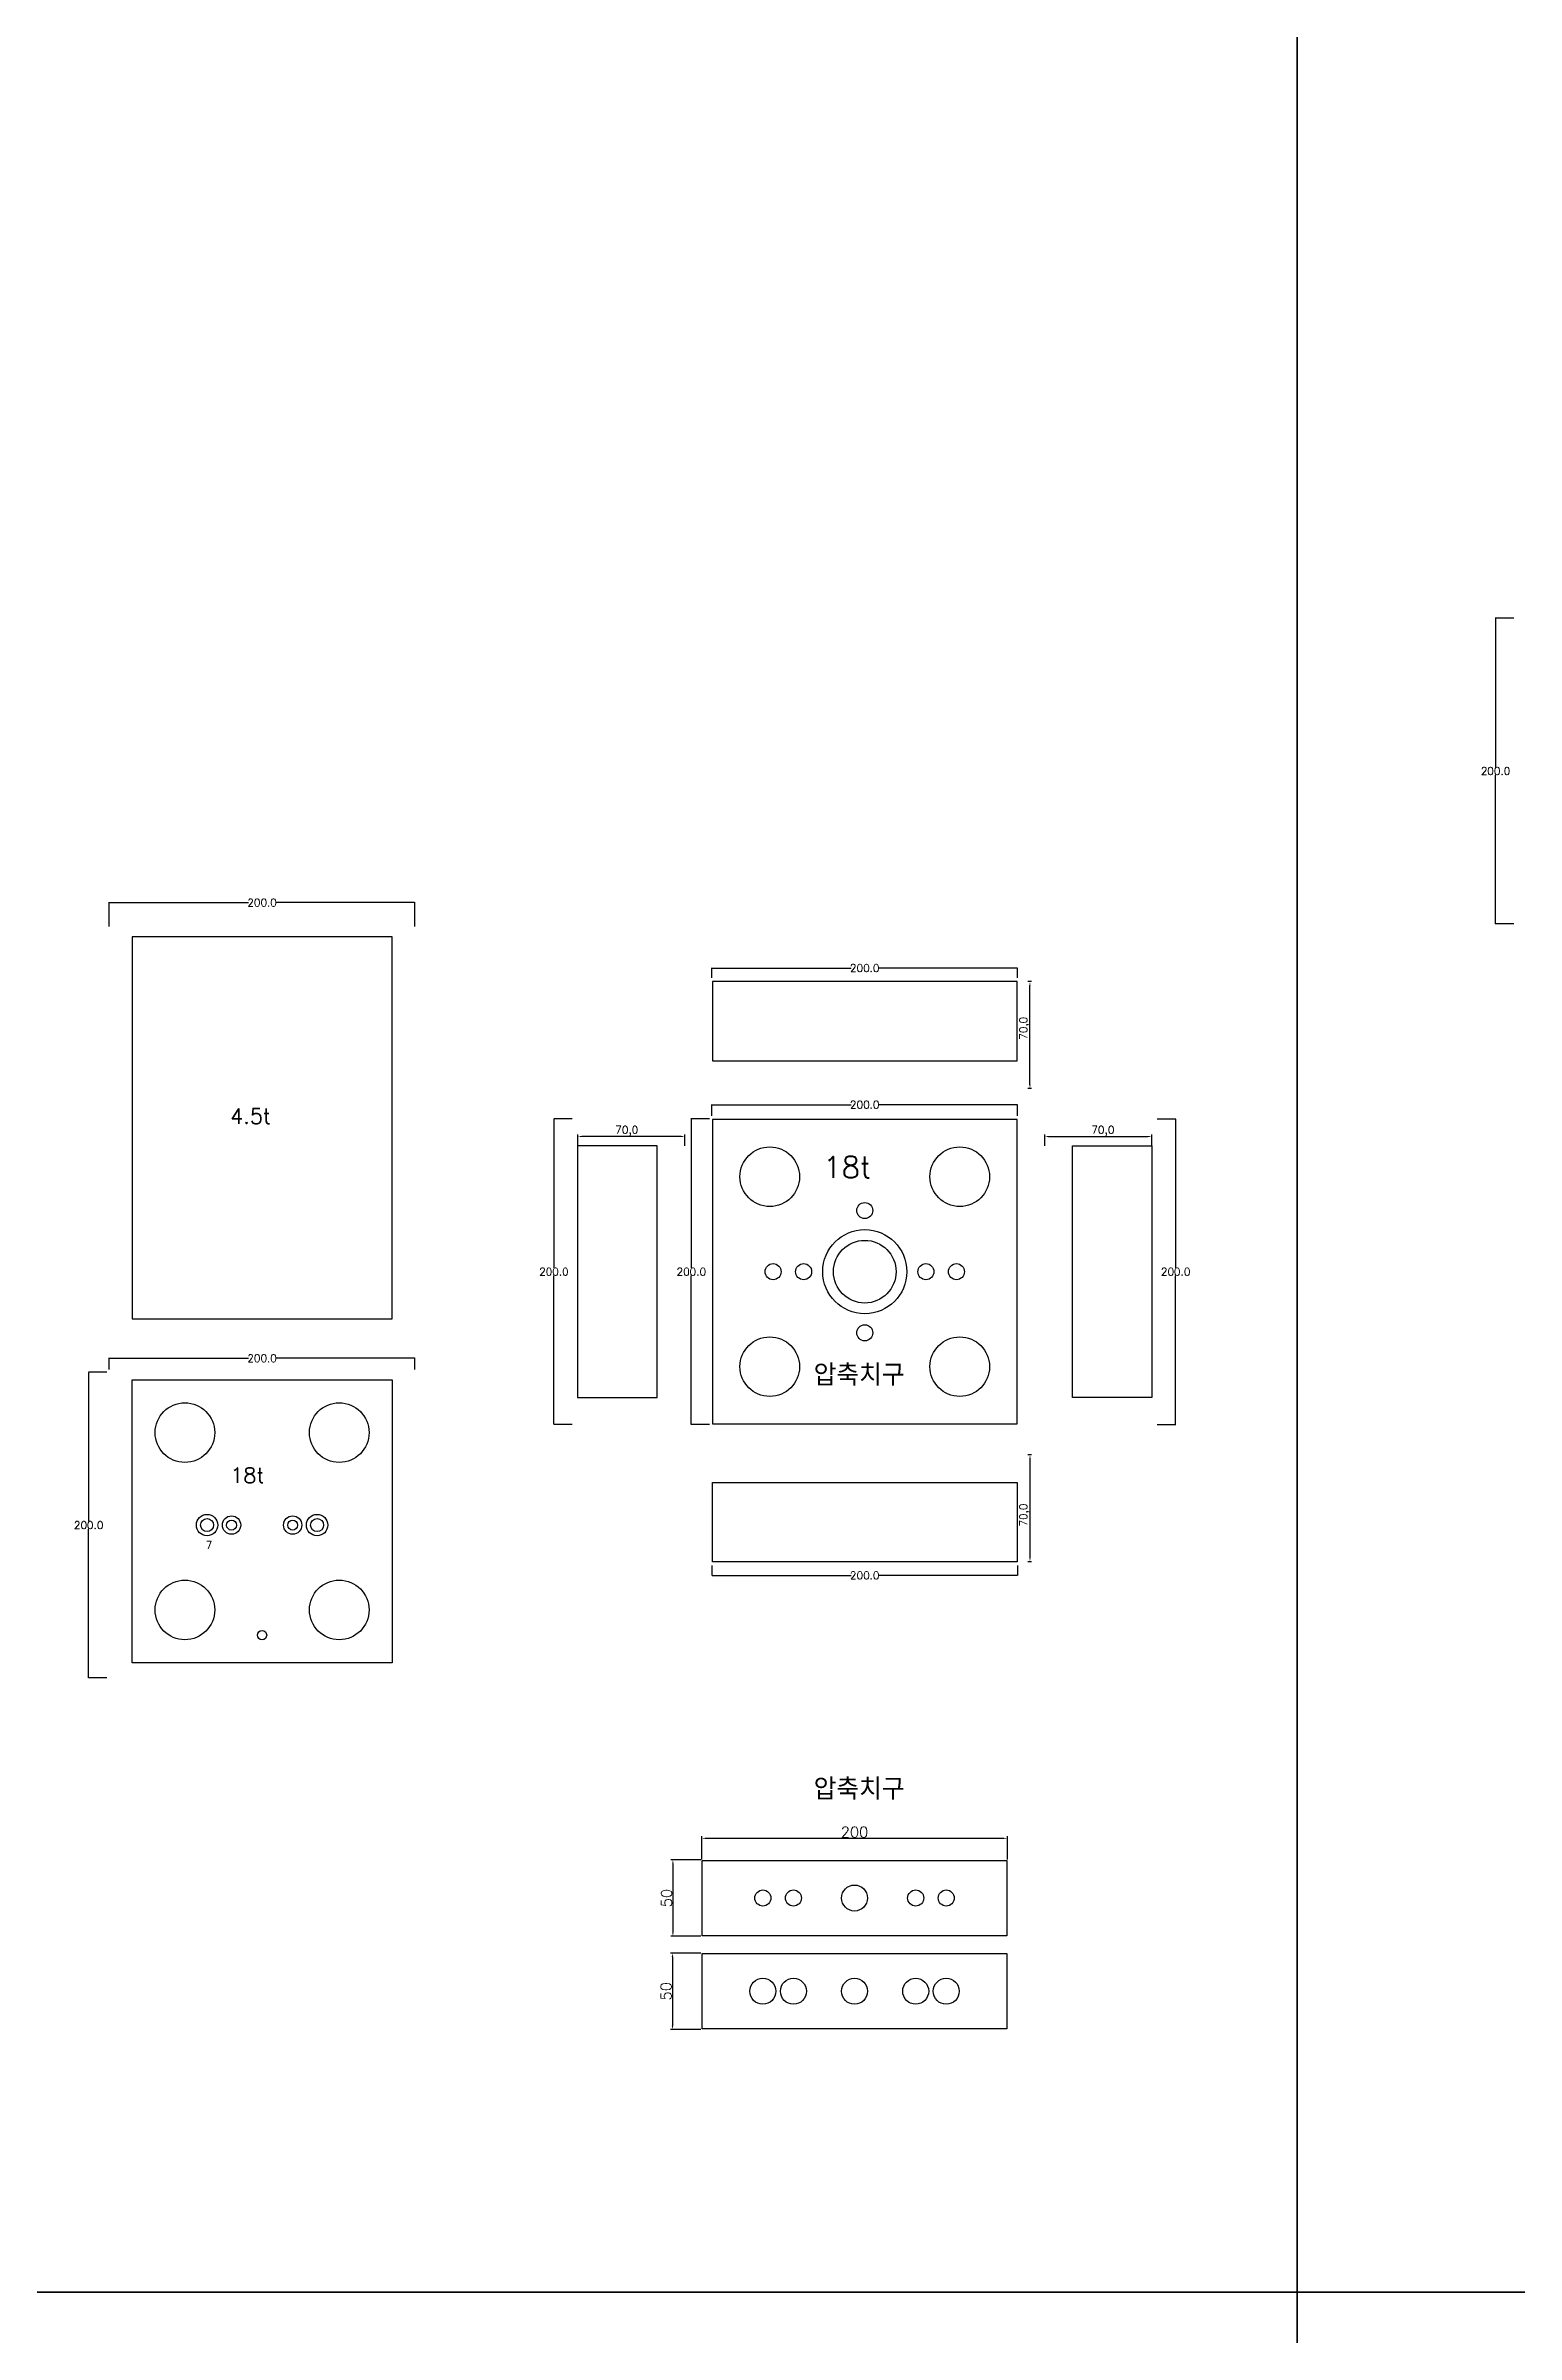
# Model space of a CAD drawing. Header units: millimetres. Extents: x 13291 to 28291, y 200 to 6643.
# Drawn here: x 15473 to 16435, y 3172 to 4669 of the extents above; entities that cross this region are included whole.
import ezdxf

# ---------------------------------------------------------------- set-up
doc = ezdxf.new("R2010")
doc.units = ezdxf.units.MM
for name, color, linetype in [('TEXT', 3, 'Continuous'), ('볼트 구멍', 7, 'Continuous'), ('치구', 7, 'Continuous'), ('치수', 7, 'Continuous')]:
    doc.layers.add(name, color=color, linetype=linetype)
doc.styles.get("Standard").update_dxf_attribs({"font": 'txt.shx', "bigfont": 'whgtxt.shx'})
doc.dimstyles.new('ISO-25', dxfattribs={"dimtxt": 2.5, "dimasz": 2.5, "dimexe": 1.25, "dimexo": 0.625, "dimtad": 1, "dimtxsty": 'Standard', "dimcen": 2.5, "dimadec": 0, "dimazin": 0, "dimtfac": 1, "dimtmove": 0, "dimatfit": 3, "dimfxl": 0, "dimarcsym": 0})
doc.dimstyles.get("Standard").update_dxf_attribs({"dimtxt": 7, "dimasz": 0.18, "dimexe": 0.18, "dimexo": 0.0625, "dimgap": 0.09, "dimtad": 0, "dimtih": 1, "dimtoh": 1, "dimdec": 1, "dimzin": 0, "dimdsep": 46, "dimtxsty": 'Standard', "dimcen": 0.09, "dimadec": 0, "dimazin": 0, "dimtfac": 1, "dimtdec": 1, "dimtofl": 0, "dimtmove": 0, "dimatfit": 3, "dimfxl": 0, "dimtolj": 1, "dimtzin": 0, "dimarcsym": 0})

# ---------------------------------------------------------------- blocks, each defined once
blk = doc.blocks.new('*D88')
at = {"layer": 'Defpoints', "color": 0, "linetype": 'Continuous'}
for p in [(15714.3, 4108.8), (15514.3, 4093.1), (15714.3, 4093.1)]:
    blk.add_point(p, dxfattribs=at)
at = {"layer": '치수', "color": 0, "linetype": 'Continuous', "lineweight": -2}
for p, q in [((15514.3, 4093.2), (15514.3, 4109)), ((15514.5, 4108.8), (15605.4, 4108.8)), ((15714.1, 4108.8), (15623.1, 4108.8)), ((15714.3, 4093.2), (15714.3, 4109))]:
    blk.add_line(p, q, dxfattribs=at)
at = {"layer": '치수', "color": 0, "linetype": 'Continuous'}
for points in [[(15514.5, 4108.9), (15514.5, 4108.8), (15514.3, 4108.8)], [(15714.1, 4108.9), (15714.1, 4108.8), (15714.3, 4108.8)]]:
    blk.add_solid(points, dxfattribs=at)
at = {"layer": '치수', "color": 0, "linetype": 'Continuous', "insert": (15614.3, 4108.8), "char_height": 5, "attachment_point": 5}
blk.add_mtext('\\A1;200.0', dxfattribs=at)
blk = doc.blocks.new('*D89')
at = {"layer": 'Defpoints', "color": 0, "linetype": 'Continuous'}
for p in [(15514.3, 3803.3), (15714.3, 3810.7), (15714.3, 3803.3)]:
    blk.add_point(p, dxfattribs=at)
at = {"layer": '치수', "color": 0, "linetype": 'Continuous', "lineweight": -2}
for p, q in [((15514.3, 3803.4), (15514.3, 3810.9)), ((15514.5, 3810.7), (15605.4, 3810.7)), ((15714.1, 3810.7), (15623.1, 3810.7)), ((15714.3, 3803.4), (15714.3, 3810.9))]:
    blk.add_line(p, q, dxfattribs=at)
at = {"layer": '치수', "color": 0, "linetype": 'Continuous'}
for points in [[(15514.5, 3810.8), (15514.5, 3810.7), (15514.3, 3810.7)], [(15714.1, 3810.8), (15714.1, 3810.7), (15714.3, 3810.7)]]:
    blk.add_solid(points, dxfattribs=at)
at = {"layer": '치수', "color": 0, "linetype": 'Continuous', "insert": (15614.3, 3810.7), "char_height": 5, "attachment_point": 5}
blk.add_mtext('\\A1;200.0', dxfattribs=at)
blk = doc.blocks.new('*D101')
at = {"layer": 'Defpoints', "color": 0, "linetype": 'Continuous'}
for p in [(15512.8, 3801.5), (15500.8, 3601.5), (15512.8, 3601.5)]:
    blk.add_point(p, dxfattribs=at)
at = {"layer": '치수', "color": 0, "linetype": 'Continuous', "lineweight": -2}
for p, q in [((15512.8, 3801.5), (15500.6, 3801.5)), ((15500.8, 3801.3), (15500.8, 3704.1)), ((15500.8, 3601.7), (15500.8, 3698.9)), ((15512.8, 3601.5), (15500.6, 3601.5))]:
    blk.add_line(p, q, dxfattribs=at)
at = {"layer": '치수', "color": 0, "linetype": 'Continuous'}
for points in [[(15500.7, 3801.3), (15500.8, 3801.3), (15500.8, 3801.5)], [(15500.7, 3601.7), (15500.8, 3601.7), (15500.8, 3601.5)]]:
    blk.add_solid(points, dxfattribs=at)
at = {"layer": '치수', "color": 0, "linetype": 'Continuous', "insert": (15500.8, 3701.5), "char_height": 5, "attachment_point": 5}
blk.add_mtext('\\A1;200.0', dxfattribs=at)
blk = doc.blocks.new('*D113')
at = {"layer": 'Defpoints', "color": 0, "linetype": 'Continuous'}
for p in [(15908.6, 3969.2), (16108.6, 3976.6), (16108.6, 3969.2)]:
    blk.add_point(p, dxfattribs=at)
at = {"layer": '치수', "color": 0, "linetype": 'Continuous', "lineweight": -2}
for p, q in [((15908.6, 3969.2), (15908.6, 3976.7)), ((15908.8, 3976.6), (15999.8, 3976.6)), ((16108.4, 3976.6), (16017.4, 3976.6)), ((16108.6, 3969.2), (16108.6, 3976.7))]:
    blk.add_line(p, q, dxfattribs=at)
at = {"layer": '치수', "color": 0, "linetype": 'Continuous'}
for points in [[(15908.8, 3976.6), (15908.8, 3976.5), (15908.6, 3976.6)], [(16108.4, 3976.6), (16108.4, 3976.5), (16108.6, 3976.6)]]:
    blk.add_solid(points, dxfattribs=at)
at = {"layer": '치수', "color": 0, "linetype": 'Continuous', "insert": (16008.6, 3976.6), "char_height": 5, "attachment_point": 5}
blk.add_mtext('\\A1;200.0', dxfattribs=at)
blk = doc.blocks.new('*D114')
at = {"layer": 'Defpoints', "color": 0, "linetype": 'Continuous'}
for p in [(15908.6, 4059.6), (16108.6, 4066), (16108.6, 4059.6)]:
    blk.add_point(p, dxfattribs=at)
at = {"layer": '치수', "color": 0, "linetype": 'Continuous', "lineweight": -2}
for p, q in [((15908.6, 4059.7), (15908.6, 4066.2)), ((15908.8, 4066), (15999.8, 4066)), ((16108.4, 4066), (16017.4, 4066)), ((16108.6, 4059.7), (16108.6, 4066.2))]:
    blk.add_line(p, q, dxfattribs=at)
at = {"layer": '치수', "color": 0, "linetype": 'Continuous'}
for points in [[(15908.8, 4066.1), (15908.8, 4066), (15908.6, 4066)], [(16108.4, 4066.1), (16108.4, 4066), (16108.6, 4066)]]:
    blk.add_solid(points, dxfattribs=at)
at = {"layer": '치수', "color": 0, "linetype": 'Continuous', "insert": (16008.6, 4066), "char_height": 5, "attachment_point": 5}
blk.add_mtext('\\A1;200.0', dxfattribs=at)
blk = doc.blocks.new('*D115')
at = {"layer": 'Defpoints', "color": 0, "linetype": 'Continuous'}
for p in [(16199.9, 3967.3), (16199.9, 3767.3), (16212, 3767.3)]:
    blk.add_point(p, dxfattribs=at)
at = {"layer": '치수', "color": 0, "linetype": 'Continuous', "lineweight": -2}
for p, q in [((16200, 3967.3), (16212.2, 3967.3)), ((16212, 3967.2), (16212, 3869.9)), ((16212, 3767.5), (16212, 3864.7)), ((16200, 3767.3), (16212.2, 3767.3))]:
    blk.add_line(p, q, dxfattribs=at)
at = {"layer": '치수', "color": 0, "linetype": 'Continuous'}
for points in [[(16211.9, 3967.2), (16212, 3967.2), (16212, 3967.3)], [(16211.9, 3767.5), (16212, 3767.5), (16212, 3767.3)]]:
    blk.add_solid(points, dxfattribs=at)
at = {"layer": '치수', "color": 0, "linetype": 'Continuous', "insert": (16212, 3867.3), "char_height": 5, "attachment_point": 5}
blk.add_mtext('\\A1;200.0', dxfattribs=at)
blk = doc.blocks.new('*D116')
at = {"layer": 'Defpoints', "color": 0}
for p in [(16116.7, 4057.1), (16118.3, 4057.1), (16118.3, 3987.1)]:
    blk.add_point(p, dxfattribs=at)
at = {"layer": '치수', "color": 0, "lineweight": -2}
for p, q in [((16117.7, 4057.1), (16115.4, 4057.1)), ((16116.7, 3989.6), (16116.7, 4054.6)), ((16117.7, 3987.1), (16115.4, 3987.1))]:
    blk.add_line(p, q, dxfattribs=at)
at = {"layer": '치수', "color": 0}
for points in [[(16116.3, 4054.6), (16117.1, 4054.6), (16116.7, 4057.1)], [(16116.3, 3989.6), (16117.1, 3989.6), (16116.7, 3987.1)]]:
    blk.add_solid(points, dxfattribs=at)
at = {"layer": '치수', "color": 0, "insert": (16113.1, 4026.6), "char_height": 5, "attachment_point": 5, "rotation": 90}
blk.add_mtext('70,0', dxfattribs=at)
blk = doc.blocks.new('*D117')
at = {"layer": 'Defpoints', "color": 0}
for p in [(16196.4, 3955.8), (16126.4, 3949), (16196.4, 3949.2)]:
    blk.add_point(p, dxfattribs=at)
at = {"layer": '치수', "color": 0, "lineweight": -2}
for p, q in [((16126.4, 3949.7), (16126.4, 3957.1)), ((16128.9, 3955.8), (16193.9, 3955.8)), ((16196.4, 3949.9), (16196.4, 3957.1))]:
    blk.add_line(p, q, dxfattribs=at)
at = {"layer": '치수', "color": 0}
for points in [[(16128.9, 3956.2), (16128.9, 3955.4), (16126.4, 3955.8)], [(16193.9, 3956.2), (16193.9, 3955.4), (16196.4, 3955.8)]]:
    blk.add_solid(points, dxfattribs=at)
at = {"layer": '치수', "color": 0, "insert": (16164.4, 3959.4), "char_height": 5, "attachment_point": 5}
blk.add_mtext('70,0', dxfattribs=at)
blk = doc.blocks.new('*D118')
at = {"layer": 'Defpoints', "color": 0, "linetype": 'Continuous'}
for p in [(15908.6, 3675), (16108.6, 3675), (16108.6, 3668.6)]:
    blk.add_point(p, dxfattribs=at)
at = {"layer": '치수', "color": 0, "linetype": 'Continuous', "lineweight": -2}
for p, q in [((15908.6, 3675), (15908.6, 3668.5)), ((15908.8, 3668.6), (15999.8, 3668.6)), ((16108.4, 3668.6), (16017.4, 3668.6)), ((16108.6, 3675), (16108.6, 3668.5))]:
    blk.add_line(p, q, dxfattribs=at)
at = {"layer": '치수', "color": 0, "linetype": 'Continuous'}
for points in [[(15908.8, 3668.7), (15908.8, 3668.6), (15908.6, 3668.6)], [(16108.4, 3668.7), (16108.4, 3668.6), (16108.6, 3668.6)]]:
    blk.add_solid(points, dxfattribs=at)
at = {"layer": '치수', "color": 0, "linetype": 'Continuous', "insert": (16008.6, 3668.6), "char_height": 5, "attachment_point": 5}
blk.add_mtext('\\A1;200.0', dxfattribs=at)
blk = doc.blocks.new('*D119')
at = {"layer": 'Defpoints', "color": 0}
for p in [(16118.3, 3747.6), (16116.7, 3677.6), (16118.3, 3677.6)]:
    blk.add_point(p, dxfattribs=at)
at = {"layer": '치수', "color": 0, "lineweight": -2}
for p, q in [((16117.7, 3747.6), (16115.4, 3747.6)), ((16116.7, 3745.1), (16116.7, 3680.1)), ((16117.7, 3677.6), (16115.4, 3677.6))]:
    blk.add_line(p, q, dxfattribs=at)
at = {"layer": '치수', "color": 0}
for points in [[(16116.3, 3745.1), (16117.1, 3745.1), (16116.7, 3747.6)], [(16116.3, 3680.1), (16117.1, 3680.1), (16116.7, 3677.6)]]:
    blk.add_solid(points, dxfattribs=at)
at = {"layer": '치수', "color": 0, "insert": (16113.1, 3708.1), "char_height": 5, "attachment_point": 5, "rotation": 90}
blk.add_mtext('70,0', dxfattribs=at)
blk = doc.blocks.new('*D120')
at = {"layer": 'Defpoints', "color": 0, "linetype": 'Continuous'}
for p in [(15817.3, 3967.3), (15805.2, 3767.3), (15817.3, 3767.3)]:
    blk.add_point(p, dxfattribs=at)
at = {"layer": '치수', "color": 0, "linetype": 'Continuous', "lineweight": -2}
for p, q in [((15817.2, 3967.3), (15805.1, 3967.3)), ((15805.2, 3967.2), (15805.2, 3869.9)), ((15805.2, 3767.5), (15805.2, 3864.7)), ((15817.2, 3767.3), (15805.1, 3767.3))]:
    blk.add_line(p, q, dxfattribs=at)
at = {"layer": '치수', "color": 0, "linetype": 'Continuous'}
for points in [[(15805.2, 3967.2), (15805.3, 3967.2), (15805.2, 3967.3)], [(15805.2, 3767.5), (15805.3, 3767.5), (15805.2, 3767.3)]]:
    blk.add_solid(points, dxfattribs=at)
at = {"layer": '치수', "color": 0, "linetype": 'Continuous', "insert": (15805.2, 3867.3), "char_height": 5, "attachment_point": 5}
blk.add_mtext('\\A1;200.0', dxfattribs=at)
blk = doc.blocks.new('*D121')
at = {"layer": 'Defpoints', "color": 0}
for p in [(15820.9, 3955.8), (15820.9, 3949.2), (15890.9, 3949)]:
    blk.add_point(p, dxfattribs=at)
at = {"layer": '치수', "color": 0, "lineweight": -2}
for p, q in [((15820.9, 3949.9), (15820.9, 3957.1)), ((15888.4, 3955.8), (15823.4, 3955.8)), ((15890.9, 3949.7), (15890.9, 3957.1))]:
    blk.add_line(p, q, dxfattribs=at)
at = {"layer": '치수', "color": 0}
for points in [[(15823.4, 3956.2), (15823.4, 3955.4), (15820.9, 3955.8)], [(15888.4, 3956.2), (15888.4, 3955.4), (15890.9, 3955.8)]]:
    blk.add_solid(points, dxfattribs=at)
at = {"layer": '치수', "color": 0, "insert": (15852.9, 3959.4), "char_height": 5, "attachment_point": 5}
blk.add_mtext('70,0', dxfattribs=at)
blk = doc.blocks.new('*D122')
at = {"layer": 'Defpoints', "color": 0}
for p in [(15901.9, 3421.5), (15882.8, 3371.5), (15901.9, 3371.5)]:
    blk.add_point(p, dxfattribs=at)
at = {"layer": '치수', "color": 0, "lineweight": -2}
for p, q in [((15901.3, 3421.5), (15881.5, 3421.5)), ((15882.8, 3419), (15882.8, 3374)), ((15901.3, 3371.5), (15881.5, 3371.5))]:
    blk.add_line(p, q, dxfattribs=at)
at = {"layer": '치수', "color": 0}
for points in [[(15882.3, 3419), (15883.2, 3419), (15882.8, 3421.5)], [(15882.3, 3374), (15883.2, 3374), (15882.8, 3371.5)]]:
    blk.add_solid(points, dxfattribs=at)
at = {"layer": '치수', "color": 0, "insert": (15878.6, 3396.5), "char_height": 7, "attachment_point": 5, "rotation": 90}
blk.add_mtext('50', dxfattribs=at)
blk = doc.blocks.new('*D123')
at = {"layer": 'Defpoints', "color": 0}
for p in [(15901.9, 3482.5), (15883.1, 3432.5), (15901.9, 3432.5)]:
    blk.add_point(p, dxfattribs=at)
at = {"layer": '치수', "color": 0, "lineweight": -2}
for p, q in [((15901.3, 3482.5), (15881.8, 3482.5)), ((15883.1, 3480), (15883.1, 3435)), ((15901.3, 3432.5), (15881.8, 3432.5))]:
    blk.add_line(p, q, dxfattribs=at)
at = {"layer": '치수', "color": 0}
for points in [[(15882.6, 3480), (15883.5, 3480), (15883.1, 3482.5)], [(15882.6, 3435), (15883.5, 3435), (15883.1, 3432.5)]]:
    blk.add_solid(points, dxfattribs=at)
at = {"layer": '치수', "color": 0, "insert": (15878.9, 3457.5), "char_height": 7, "attachment_point": 5, "rotation": 90}
blk.add_mtext('50', dxfattribs=at)
blk = doc.blocks.new('*D125')
at = {"layer": 'Defpoints', "color": 0, "linetype": 'Continuous'}
for p in [(15907.1, 3967.3), (15895.1, 3767.3), (15907.1, 3767.3)]:
    blk.add_point(p, dxfattribs=at)
at = {"layer": '치수', "color": 0, "linetype": 'Continuous', "lineweight": -2}
for p, q in [((15907.1, 3967.3), (15894.9, 3967.3)), ((15895.1, 3967.2), (15895.1, 3869.9)), ((15895.1, 3767.5), (15895.1, 3864.7)), ((15907.1, 3767.3), (15894.9, 3767.3))]:
    blk.add_line(p, q, dxfattribs=at)
at = {"layer": '치수', "color": 0, "linetype": 'Continuous'}
for points in [[(15895, 3967.2), (15895.1, 3967.2), (15895.1, 3967.3)], [(15895, 3767.5), (15895.1, 3767.5), (15895.1, 3767.3)]]:
    blk.add_solid(points, dxfattribs=at)
at = {"layer": '치수', "color": 0, "linetype": 'Continuous', "insert": (15895.1, 3867.3), "char_height": 5, "attachment_point": 5}
blk.add_mtext('\\A1;200.0', dxfattribs=at)
blk = doc.blocks.new('*D126')
at = {"layer": 'Defpoints', "color": 0}
for p in [(16101.9, 3496.6), (15901.9, 3482), (16101.9, 3482)]:
    blk.add_point(p, dxfattribs=at)
at = {"layer": '치수', "color": 0, "lineweight": -2}
for p, q in [((15901.9, 3482.7), (15901.9, 3497.9)), ((15904.4, 3496.6), (16099.4, 3496.6)), ((16101.9, 3482.7), (16101.9, 3497.9))]:
    blk.add_line(p, q, dxfattribs=at)
at = {"layer": '치수', "color": 0}
for points in [[(15904.4, 3497), (15904.4, 3496.2), (15901.9, 3496.6)], [(16099.4, 3497), (16099.4, 3496.2), (16101.9, 3496.6)]]:
    blk.add_solid(points, dxfattribs=at)
at = {"layer": '치수', "color": 0, "insert": (16001.9, 3500.7), "char_height": 7, "attachment_point": 5}
blk.add_mtext('200', dxfattribs=at)
blk = doc.blocks.new('*D134')
at = {"layer": 'Defpoints', "color": 0, "linetype": 'Continuous'}
for p in [(16433.4, 4294.9), (16421.3, 4094.9), (16433.4, 4094.9)]:
    blk.add_point(p, dxfattribs=at)
at = {"layer": '치수', "color": 0, "linetype": 'Continuous', "lineweight": -2}
for p, q in [((16433.3, 4294.9), (16421.1, 4294.9)), ((16421.3, 4294.7), (16421.3, 4197.4)), ((16421.3, 4095), (16421.3, 4192.3)), ((16433.3, 4094.9), (16421.1, 4094.9))]:
    blk.add_line(p, q, dxfattribs=at)
at = {"layer": '치수', "color": 0, "linetype": 'Continuous'}
for points in [[(16421.3, 4294.7), (16421.3, 4294.7), (16421.3, 4294.9)], [(16421.3, 4095), (16421.3, 4095), (16421.3, 4094.9)]]:
    blk.add_solid(points, dxfattribs=at)
at = {"layer": '치수', "color": 0, "linetype": 'Continuous', "insert": (16421.3, 4194.9), "char_height": 5, "attachment_point": 5}
blk.add_mtext('\\A1;200.0', dxfattribs=at)

msp = doc.modelspace()

# ---------------------------------------------------------------- linework, layer by layer
at = {"layer": 'TEXT', "color": 6}
for points in [[(13291.441, 3199.699), (13291.441, 4699.699), (16291.441, 4699.699), (16291.441, 3199.699)], [(16291.441, 3199.699), (16291.441, 4699.699), (19291.441, 4699.699), (19291.441, 3199.699)], [(13291.441, 199.699), (13291.441, 3199.699), (16291.441, 3199.699), (16291.441, 199.699)], [(16291.441, 1699.699), (16291.441, 3199.699), (19291.441, 3199.699), (19291.441, 1699.699)]]:
    msp.add_lwpolyline(points, close=True, dxfattribs=at)
at = {"layer": '볼트 구멍', "color": 3}
for centre, radius in [((16008.607, 3907.338), 5.25), ((16008.607, 3867.338), 27.5), ((15948.607, 3867.338), 5.25), ((15968.607, 3867.338), 5.25), ((16048.607, 3867.338), 5.25), ((16068.607, 3867.338), 5.25), ((16008.607, 3827.338), 5.25), ((15578.287, 3701.518), 4.25), ((15594.287, 3701.518), 3.25), ((15634.287, 3701.518), 3.25), ((15650.287, 3701.518), 4.25), ((15941.923, 3457.54), 5.25), ((15961.923, 3457.54), 5.25), ((16001.923, 3457.54), 8.5), ((16041.923, 3457.54), 5.25), ((16061.923, 3457.54), 5.25)]:
    msp.add_circle(centre, radius, dxfattribs=at)
at = {"layer": '볼트 구멍', "color": 1}
for centre, radius in [((16008.607, 3867.338), 20.5), ((15578.287, 3701.518), 7), ((15650.287, 3701.518), 7), ((15941.923, 3396.54), 8.5), ((15961.923, 3396.54), 8.5), ((16001.923, 3396.54), 8.5), ((16041.923, 3396.54), 8.5), ((16061.923, 3396.54), 8.5)]:
    msp.add_circle(centre, radius, dxfattribs=at)
at = {"layer": '볼트 구멍', "color": 6}
for centre in [(15594.287, 3701.518), (15634.287, 3701.518)]:
    msp.add_circle(centre, 6, dxfattribs=at)
at = {"layer": '볼트 구멍'}
msp.add_circle((15614.287, 3629.518), 3, dxfattribs=at)
at = {"layer": '치구'}
for points in [[(15529.287, 3836.518), (15699.287, 3836.518), (15699.287, 4086.518), (15529.287, 4086.518)], [(15908.957, 4005.207), (16108.257, 4005.207), (16108.257, 4057.207), (15908.957, 4057.207)], [(15908.957, 3767.688), (16108.257, 3767.688), (16108.257, 3966.988), (15908.957, 3966.988)], [(15872.707, 3949.588), (15820.707, 3949.588), (15820.707, 3785.088), (15872.707, 3785.088)], [(16144.507, 3949.588), (16196.507, 3949.588), (16196.507, 3785.088), (16144.507, 3785.088)], [(15529.287, 3611.518), (15529.287, 3796.518), (15699.287, 3796.518), (15699.287, 3611.518)], [(15908.957, 3729.469), (16108.257, 3729.469), (16108.257, 3677.469), (15908.957, 3677.469)], [(16101.573, 3482.19), (16101.573, 3432.89), (15902.273, 3432.89), (15902.273, 3482.19)], [(16101.573, 3421.19), (16101.573, 3371.89), (15902.273, 3371.89), (15902.273, 3421.19)]]:
    msp.add_lwpolyline(points, close=True, dxfattribs=at)
for centre in [(15946.457, 3929.488), (16070.757, 3929.488), (15946.457, 3805.188), (16070.757, 3805.188), (15563.787, 3762.018), (15664.787, 3762.018), (15563.787, 3646.018), (15664.787, 3646.018)]:
    msp.add_circle(centre, 19.5, dxfattribs=at)

# ---------------------------------------------------------------- texts
at = {"layer": 'TEXT', "color": 1}
for s, p in [('4.5t', (15593.424, 3964.115)), ('18t', (15593.424, 3729.082))]:
    msp.add_text(s, height=10, dxfattribs=at).set_placement(p)
at = {"layer": 'TEXT', "color": 1, "linetype": 'Continuous'}
for s, p in [('18t', (15981.396, 3928.707)), ('압축치구', (15975.154, 3792.752)), ('압축치구', (15975.154, 3521.842))]:
    msp.add_text(s, height=14.0625, dxfattribs=at).set_placement(p)
at = {"layer": '볼트 구멍', "color": 1}
msp.add_text('7', height=5, dxfattribs=at).set_placement((15577.428, 3685.91))

# ---------------------------------------------------------------- dimensions: what is measured, and where the dimension line sits
at = {"layer": '치수', "color": 4, "linetype": 'Continuous'}
for base, p1, p2, picture, middle in [((16421.3, 4094.858), (16433.37, 4294.858), (16433.37, 4094.858), '*D134', (16421.3, 4194.858)), ((15805.239, 3767.338), (15817.309, 3967.338), (15817.309, 3767.338), '*D120', (15805.239, 3867.338)), ((15895.077, 3767.338), (15907.147, 3967.338), (15907.147, 3767.338), '*D125', (15895.077, 3867.338)), ((16211.975, 3767.338), (16199.905, 3967.338), (16199.905, 3767.338), '*D115', (16211.975, 3867.338)), ((15500.757, 3601.518), (15512.826, 3801.518), (15512.826, 3601.518), '*D101', (15500.757, 3701.518))]:
    dim = msp.add_linear_dim(base=base, p1=p1, p2=p2, angle=90, dimstyle='Standard', override={"dimtxt": 5}, dxfattribs=at)
    dim.commit()
    dim.dimension.update_dxf_attribs({"geometry": picture, "text_midpoint": middle})
for base, p1, p2, picture, middle in [((15714.287, 4108.824), (15514.287, 4093.133), (15714.287, 4093.133), '*D88', (15614.287, 4108.824)), ((16108.607, 3976.56), (15908.607, 3969.163), (16108.607, 3969.163), '*D113', (16008.607, 3976.56)), ((15714.287, 3810.74), (15514.287, 3803.343), (15714.287, 3803.343), '*D89', (15614.287, 3810.74))]:
    dim = msp.add_linear_dim(base=base, p1=p1, p2=p2, dimstyle='Standard', override={"dimtxt": 5}, dxfattribs=at)
    dim.commit()
    dim.dimension.update_dxf_attribs({"geometry": picture, "text_midpoint": middle})
for base, p1, p2, picture, middle in [((16108.607, 4066.029), (15908.607, 4059.631), (16108.607, 4059.631), '*D114', (16008.607, 4066.029)), ((16108.607, 3668.647), (15908.607, 3675.044), (16108.607, 3675.044), '*D118', (16008.607, 3668.647))]:
    dim = msp.add_linear_dim(base=base, p1=p1, p2=p2, dimstyle='Standard', override={"dimtxt": 5}, dxfattribs=at)
    dim.commit()
    dim.dimension.update_dxf_attribs({"geometry": picture, "text_midpoint": middle, "dimtype": 160})
at = {"layer": '치수', "color": 4}
for base, p1, p2, angle, picture, middle in [((16116.674, 4057.057), (16118.286, 3987.057), (16118.286, 4057.057), 90, '*D116', (16116.674, 4026.557)), ((15820.857, 3955.815), (15890.857, 3949.038), (15820.857, 3949.238), 180, '*D121', (15852.857, 3955.815)), ((16116.674, 3677.619), (16118.286, 3747.619), (16118.286, 3677.619), 270, '*D119', (16116.674, 3708.119))]:
    dim = msp.add_linear_dim(base=base, p1=p1, p2=p2, angle=angle, dimstyle='ISO-25', override={"dimtxt": 5, "dimdec": 1, "dimzin": 0, "dimtdec": 1}, dxfattribs=at)
    dim.commit()
    dim.dimension.update_dxf_attribs({"geometry": picture, "text_midpoint": middle, "dimtype": 160})
dim = msp.add_linear_dim(base=(16196.357, 3955.815), p1=(16126.357, 3949.038), p2=(16196.357, 3949.238), dimstyle='ISO-25', override={"dimtxt": 5, "dimdec": 1, "dimzin": 0, "dimtdec": 1}, dxfattribs=at)
dim.commit()
dim.dimension.update_dxf_attribs({"geometry": '*D117', "text_midpoint": (16164.357, 3955.815), "dimtype": 160})
dim = msp.add_linear_dim(base=(16101.923, 3496.606), p1=(15901.923, 3482.04), p2=(16101.923, 3482.04), dimstyle='ISO-25', override={"dimtxt": 7}, dxfattribs=at)
dim.commit()
dim.dimension.update_dxf_attribs({"geometry": '*D126', "text_midpoint": (16001.923, 3500.731)})
for base, p1, p2, picture, middle in [((15883.06, 3432.54), (15901.923, 3482.54), (15901.923, 3432.54), '*D123', (15878.935, 3457.54)), ((15882.761, 3371.54), (15901.923, 3421.54), (15901.923, 3371.54), '*D122', (15878.636, 3396.54))]:
    dim = msp.add_linear_dim(base=base, p1=p1, p2=p2, angle=90, dimstyle='ISO-25', override={"dimtxt": 7}, dxfattribs=at)
    dim.commit()
    dim.dimension.update_dxf_attribs({"geometry": picture, "text_midpoint": middle})

doc.saveas('drawing.dxf')
